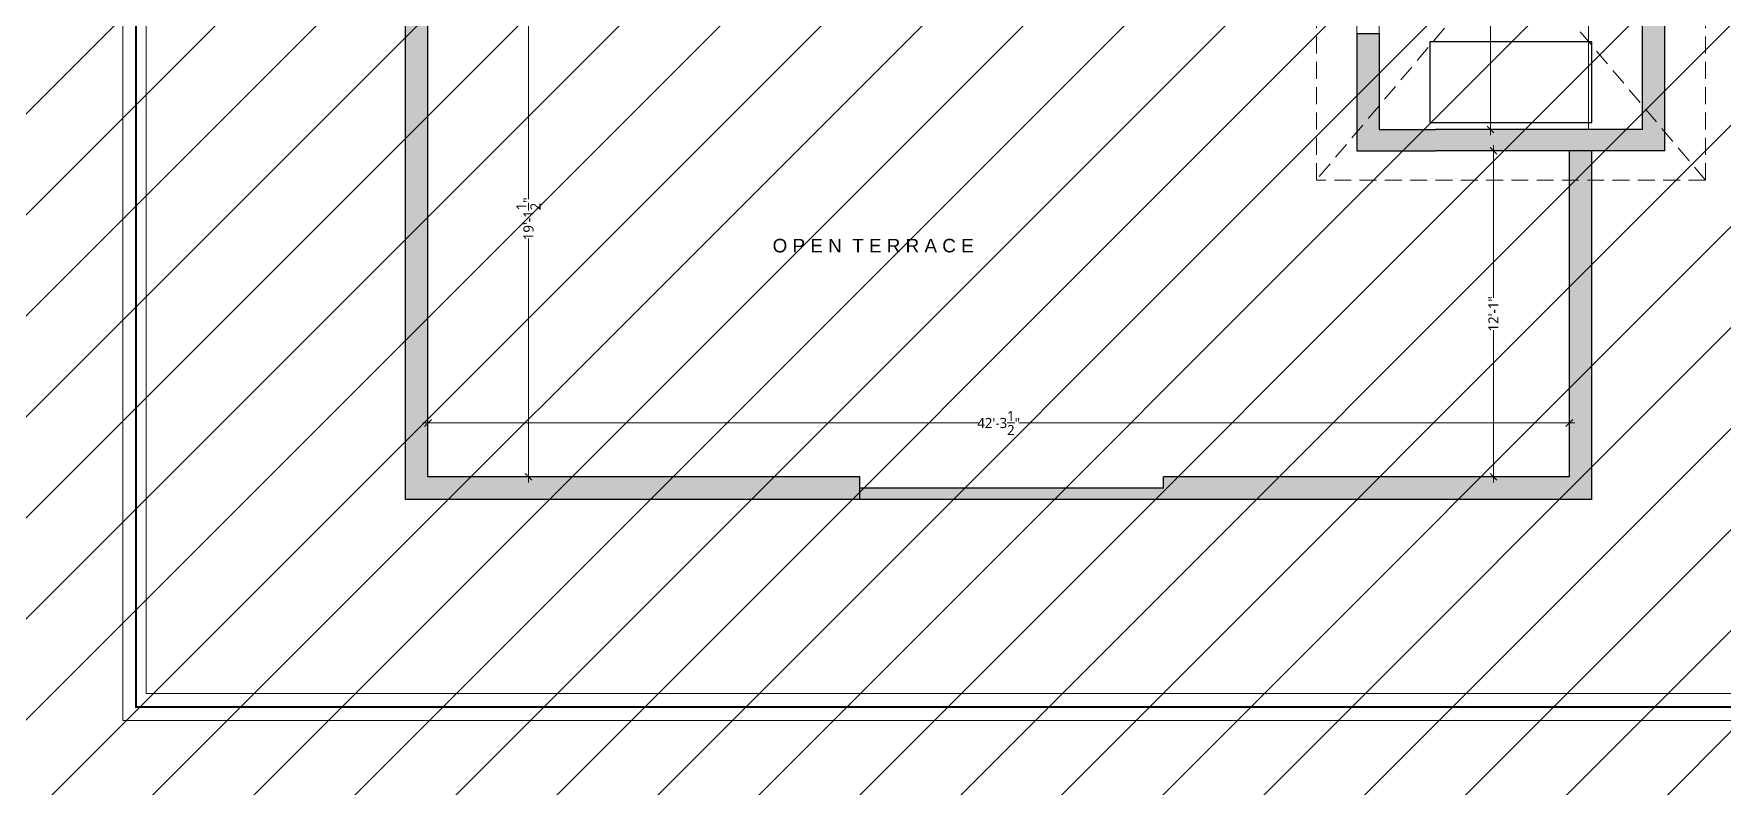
# Model space of a CAD drawing. Header units: inches. Extents: x -179 to 4134, y -2155 to 815.
# Drawn here: x 959 to 1710, y -960 to -625 of the extents above; entities that cross this region are included whole.
import ezdxf

# ---------------------------------------------------------------- set-up
doc = ezdxf.new("R2010")
doc.units = ezdxf.units.IN
doc.header["$LTSCALE"] = 5
doc.linetypes.add('DASHED', pattern=[0.75, 0.5, -0.25])
for name, color, linetype, lineweight in [('Balcony', 1, 'Continuous', 13), ('DIM', 5, 'Continuous', 9), ('Furniture-New', 217, 'Continuous', 5), ('STEP', 25, 'Continuous', 15), ('text', 7, 'Continuous', 5), ('title', 7, 'Continuous', 5), ('wall', 7, 'Continuous', 30), ('wall hatch', 252, 'Continuous', 5)]:
    doc.layers.add(name, color=color, linetype=linetype, lineweight=lineweight)
doc.styles.add('irfan', font='trebuc.ttf')
doc.styles.add('KARUN', font='arial.ttf')
doc.dimstyles.new('IRFAN', dxfattribs={"dimtxt": 4.5, "dimasz": 3, "dimexe": 2.5, "dimexo": 2.5, "dimgap": 0.09, "dimtad": 0, "dimdec": 1, "dimzin": 3, "dimdsep": 46, "dimlunit": 4, "dimtxsty": 'irfan', "dimblk": 'OBLIQUE', "dimcen": 2, "dimdle": 2.5, "dimclrd": 251, "dimclre": 251, "dimclrt": 7, "dimadec": 0, "dimazin": 0, "dimtm": 1e-09, "dimtfac": 1, "dimtdec": 1, "dimtofl": 0, "dimtmove": 0, "dimatfit": 3, "dimfxl": 2, "dimtolj": 1, "dimtzin": 0, "dimlwd": 0, "dimlwe": -1, "dimarcsym": 0})

# ---------------------------------------------------------------- blocks, each defined once
blk = doc.blocks.new('_Oblique')
at = {"color": 0, "linetype": 'ByBlock', "lineweight": -2}
blk.add_line((-0.5, -0.5), (0.5, 0.5), dxfattribs=at)
blk = doc.blocks.new('*D94')
at = {"layer": 'Defpoints', "color": 0, "transparency": 16777216}
for p in [(1617.35, -677.06), (1608.25, -822.06), (1617.35, -822.06)]:
    blk.add_point(p, dxfattribs=at)
at = {"layer": 'DIM', "color": 251, "lineweight": 0, "ltscale": 0.25, "transparency": 16777216}
for p, q in [((1608.25, -674.56), (1608.25, -742.37)), ((1608.25, -824.56), (1608.25, -756.75))]:
    blk.add_line(p, q, dxfattribs=at)
at = {"layer": 'DIM', "color": 1, "ltscale": 0.25, "transparency": 16777216}
for p, q in [((1614.85, -677.06), (1605.75, -677.06)), ((1614.85, -822.06), (1605.75, -822.06))]:
    blk.add_line(p, q, dxfattribs=at)
at = {"layer": 'DIM', "color": 251, "linetype": 'ByBlock', "lineweight": 0, "transparency": 16777216, "xscale": 3, "yscale": 3, "zscale": 3}
for p, rotation in [((1608.25, -677.06), 90), ((1608.25, -822.06), 270)]:
    blk.add_blockref('_Oblique', p, dxfattribs=dict(at, rotation=rotation))
at = {"layer": 'DIM', "color": 1, "ltscale": 0.25, "transparency": 16777216, "insert": (1608.25, -749.56), "char_height": 4.5, "attachment_point": 5, "rotation": 90, "style": 'irfan'}
blk.add_mtext('\\A1;12\'-1"', dxfattribs=at)
blk = doc.blocks.new('*D95')
at = {"layer": 'Defpoints', "color": 0, "transparency": 16777216}
for p in [(1176.59, -592.56), (1176.59, -822.06), (1179.19, -822.06)]:
    blk.add_point(p, dxfattribs=at)
at = {"layer": 'DIM', "color": 1, "ltscale": 0.25, "transparency": 16777216}
for p, q in [((1179.09, -592.56), (1181.69, -592.56)), ((1179.09, -822.06), (1181.69, -822.06))]:
    blk.add_line(p, q, dxfattribs=at)
at = {"layer": 'DIM', "color": 251, "lineweight": 0, "ltscale": 0.25, "transparency": 16777216}
for p, q in [((1179.19, -590.06), (1179.19, -698.58)), ((1179.19, -824.56), (1179.19, -716.04))]:
    blk.add_line(p, q, dxfattribs=at)
at = {"layer": 'DIM', "color": 251, "linetype": 'ByBlock', "lineweight": 0, "transparency": 16777216, "xscale": 3, "yscale": 3, "zscale": 3}
for p, rotation in [((1179.19, -592.56), 90), ((1179.19, -822.06), 270)]:
    blk.add_blockref('_Oblique', p, dxfattribs=dict(at, rotation=rotation))
at = {"layer": 'DIM', "color": 1, "ltscale": 0.25, "transparency": 16777216, "insert": (1179.19, -707.31), "char_height": 4.5, "attachment_point": 5, "rotation": 90, "style": 'irfan'}
blk.add_mtext('\\A1;19\'-1{\\H1.000000x;\\S1/2;}"', dxfattribs=at)
blk = doc.blocks.new('*D97')
at = {"layer": 'Defpoints', "color": 0, "transparency": 16777216}
for p in [(1134.53, -798.08), (1134.53, -798.2), (1642.03, -798.2)]:
    blk.add_point(p, dxfattribs=at)
at = {"layer": 'DIM', "color": 1, "ltscale": 0.25, "transparency": 16777216}
for p, q in [((1134.53, -795.7), (1134.53, -795.58)), ((1642.03, -795.7), (1642.03, -795.58))]:
    blk.add_line(p, q, dxfattribs=at)
at = {"layer": 'DIM', "color": 251, "lineweight": 0, "ltscale": 0.25, "transparency": 16777216}
for p, q in [((1132.03, -798.08), (1379.28, -798.08)), ((1644.53, -798.08), (1397.27, -798.08))]:
    blk.add_line(p, q, dxfattribs=at)
at = {"layer": 'DIM', "color": 251, "linetype": 'ByBlock', "lineweight": 0, "transparency": 16777216, "xscale": 3, "yscale": 3, "zscale": 3, "rotation": 180.0000000000001}
blk.add_blockref('_Oblique', (1134.53, -798.08), dxfattribs=at)
at = {"layer": 'DIM', "color": 251, "linetype": 'ByBlock', "lineweight": 0, "transparency": 16777216, "xscale": 3, "yscale": 3, "zscale": 3}
blk.add_blockref('_Oblique', (1642.03, -798.08), dxfattribs=at)
at = {"layer": 'DIM', "color": 1, "ltscale": 0.25, "transparency": 16777216, "insert": (1388.28, -798.08), "char_height": 4.5, "attachment_point": 5, "style": 'irfan'}
blk.add_mtext('\\A1;42\'-3{\\H1.000000x;\\S1/2;}"', dxfattribs=at)
blk = doc.blocks.new('*D98')
at = {"layer": 'Defpoints', "color": 0, "transparency": 16777216}
for p in [(1606.22, -513.06), (1606.22, -667.56), (1606.97, -667.56)]:
    blk.add_point(p, dxfattribs=at)
at = {"layer": 'DIM', "color": 251, "lineweight": 0, "ltscale": 0.25, "transparency": 16777216}
for p, q in [((1606.97, -510.56), (1606.97, -579.95)), ((1606.97, -670.06), (1606.97, -600.66))]:
    blk.add_line(p, q, dxfattribs=at)
at = {"layer": 'DIM', "color": 1, "ltscale": 0.25, "transparency": 16777216}
for p, q in [((1608.72, -513.06), (1609.47, -513.06)), ((1608.72, -667.56), (1609.47, -667.56))]:
    blk.add_line(p, q, dxfattribs=at)
at = {"layer": 'DIM', "color": 251, "linetype": 'ByBlock', "lineweight": 0, "transparency": 16777216, "xscale": 3, "yscale": 3, "zscale": 3}
for p, rotation in [((1606.97, -513.06), 90), ((1606.97, -667.56), 270)]:
    blk.add_blockref('_Oblique', p, dxfattribs=dict(at, rotation=rotation))
at = {"layer": 'DIM', "color": 1, "ltscale": 0.25, "transparency": 16777216, "insert": (1606.97, -590.31), "char_height": 4.5, "attachment_point": 5, "rotation": 90, "style": 'irfan'}
blk.add_mtext('\\A1;12\'-10{\\H1.000000x;\\S1/2;}"', dxfattribs=at)

msp = doc.modelspace()

# ---------------------------------------------------------------- hatches: boundary and pattern name
at = {"lineweight": 15, "ltscale": 0.25, "transparency": 33554687}
h = msp.add_hatch(dxfattribs=at)
h.set_pattern_fill('ANSI31', color=256, scale=10)
h.paths.add_polyline_path([(-179.41, 814.5), (2097.9, 814.5), (2097.9, -2154.98), (-179.41, -2154.98)])
at = {"layer": 'wall hatch', "ltscale": 0.25}
h = msp.add_hatch(color=9, dxfattribs=at)
h.dxf.hatch_style = 1
h.paths.add_polyline_path([(1652.03, -347.56), (1461.03, -347.56), (1461.03, -357.56), (1642.03, -357.56), (1642.03, -492.56), (1636.03, -492.56), (1636.03, -503.06), (1652.03, -503.06)])
h.paths.add_polyline_path([(1652.03, -677.06), (1642.03, -677.06), (1642.03, -822.06), (1461.53, -822.06), (1461.53, -827.06), (1326.53, -827.06), (1326.53, -832.06), (1652.03, -832.06)])
h.paths.add_polyline_path([(1326.53, -822.06), (1134.53, -822.06), (1134.53, -592.56), (1124.53, -592.56), (1124.53, -827.06), (1124.53, -832.06), (1326.53, -832.06), (1326.53, -827.06)])
h = msp.add_hatch(color=256, dxfattribs=at)
h.dxf.hatch_style = 1
h.paths.add_polyline_path([(1684.53, -506.39), (1684.53, -503.56), (1652.03, -503.56), (1652.03, -503.06), (1582.53, -503.06), (1547.53, -503.06), (1547.53, -506.39), (1557.53, -518.24), (1557.53, -513.06), (1582.53, -513.06), (1587.53, -513.06), (1674.53, -513.06), (1674.53, -518.24)])
h.paths.add_polyline_path([(1557.53, -518.24), (1547.53, -506.39), (1547.53, -555.06), (1557.53, -555.06)])
h.paths.add_polyline_path([(1557.53, -625.06), (1547.53, -625.06), (1547.53, -668.73), (1557.53, -656.88)])
h.paths.add_polyline_path([(1684.53, -668.73), (1674.53, -656.88), (1674.53, -667.56), (1582.53, -667.56), (1557.53, -667.56), (1557.53, -656.88), (1547.53, -668.73), (1547.53, -677.06), (1582.53, -677.06), (1652.03, -677.06), (1684.53, -677.06)])
h = msp.add_hatch(color=256, dxfattribs=at)
h.dxf.hatch_style = 1
h.paths.add_polyline_path([(1684.53, -503.56), (1652.03, -503.56), (1584.03, -503.06), (1584.03, -513.06), (1589.03, -513.06), (1674.53, -513.06), (1674.53, -667.56), (1584.03, -667.56), (1584.03, -677.06), (1652.03, -677.06), (1684.53, -677.06)])

# ---------------------------------------------------------------- linework, layer by layer
at = {"layer": 'Balcony', "color": 251, "linetype": 'DASHED', "ltscale": 3}
for p, q in [((1529.53, -690.06), (1529.53, -485.06)), ((1702.53, -485.06), (1529.53, -690.06)), ((1702.53, -690.06), (1529.53, -485.06)), ((1702.53, -690.06), (1702.53, -485.06)), ((1702.53, -690.06), (1529.53, -690.06))]:
    msp.add_line(p, q, dxfattribs=at)
at = {"layer": 'Furniture-New', "lineweight": -2, "ltscale": 0.25}
msp.add_lwpolyline([(1616.03, -664.56), (1652.03, -664.56), (1652.03, -628.56), (1580.03, -628.56), (1580.03, -664.56), (1616.03, -664.56)], dxfattribs=at)
at = {"layer": 'STEP', "ltscale": 0.2}
msp.add_line((1650.53, -667.56), (1650.53, -513.06), dxfattribs=at)
at = {"layer": 'title'}
for points in [[(1872.78, -930.3), (1872.78, -312.31), (998.77, -312.31), (998.77, -930.3)], [(1862.26, -322.83), (1009.28, -322.83), (1009.28, -918.41), (1862.26, -918.41)]]:
    msp.add_lwpolyline(points, close=True, dxfattribs=at)
at = {"layer": 'title', "color": 7, "linetype": 'Continuous', "const_width": 0.902}
msp.add_lwpolyline([(1866.85, -318.25), (1004.7, -318.25), (1004.7, -924.37), (1866.85, -924.37)], close=True, dxfattribs=at)
at = {"layer": 'wall', "ltscale": 0.25}
for p, q in [((1684.53, -677.06), (1684.53, -503.56)), ((1674.53, -667.56), (1674.53, -513.06)), ((1124.53, -827.06), (1124.53, -592.56)), ((1134.53, -822.06), (1134.53, -592.56)), ((1547.53, -625.06), (1547.53, -677.06)), ((1557.53, -625.06), (1547.53, -625.06)), ((1557.53, -625.06), (1557.53, -667.56)), ((1557.53, -667.56), (1582.53, -667.56)), ((1674.53, -667.56), (1582.53, -667.56)), ((1547.53, -677.06), (1582.53, -677.06)), ((1629.03, -677.06), (1582.53, -677.06)), ((1652.03, -677.06), (1582.53, -677.06)), ((1642.03, -822.06), (1642.03, -677.06)), ((1684.53, -677.06), (1652.03, -677.06)), ((1652.03, -832.06), (1652.03, -677.06)), ((1326.53, -822.06), (1134.53, -822.06)), ((1326.53, -832.06), (1326.53, -822.06)), ((1642.03, -822.06), (1461.53, -822.06)), ((1461.53, -827.06), (1461.53, -822.06)), ((1124.53, -832.06), (1124.53, -827.06)), ((1326.53, -832.06), (1124.53, -832.06)), ((1461.53, -827.06), (1326.53, -827.06)), ((1652.03, -832.06), (1326.53, -832.06))]:
    msp.add_line(p, q, dxfattribs=at)
at = {"layer": 'wall', "lineweight": 9, "ltscale": 0.25}
for p, q in [((1547.53, -555.06), (1547.53, -625.06)), ((1557.53, -555.06), (1557.53, -625.06))]:
    msp.add_line(p, q, dxfattribs=at)

# ---------------------------------------------------------------- texts
at = {"layer": 'text', "lineweight": 25, "insert": (1376.98, -722.31), "char_height": 6, "width": 89.0327, "attachment_point": 9, "style": 'KARUN'}
msp.add_mtext('\\A1;\\pxqc,t7,10;O P E N  T E R R A C E', dxfattribs=at)

# ---------------------------------------------------------------- dimensions: what is measured, and where the dimension line sits
at = {"layer": 'DIM', "ltscale": 0.25}
for p1, p2, distance, picture, middle in [((1606.22, -513.06), (1606.22, -667.56), 0.75, '*D98', (1606.97, -590.31)), ((1176.59, -592.56), (1176.59, -822.06), 2.6, '*D95', (1179.19, -707.31)), ((1617.35, -677.06), (1617.35, -822.06), -9.1, '*D94', (1608.25, -749.56)), ((1642.03, -798.2), (1134.53, -798.2), -0.13, '*D97', (1388.28, -798.08))]:
    dim = msp.add_aligned_dim(p1=p1, p2=p2, distance=distance, dimstyle='IRFAN', override={"dimpost": '\\X', "dimclre": 1, "dimclrt": 1}, dxfattribs=at)
    dim.commit()
    dim.dimension.update_dxf_attribs({"geometry": picture, "text_midpoint": middle})

doc.saveas('drawing.dxf')
